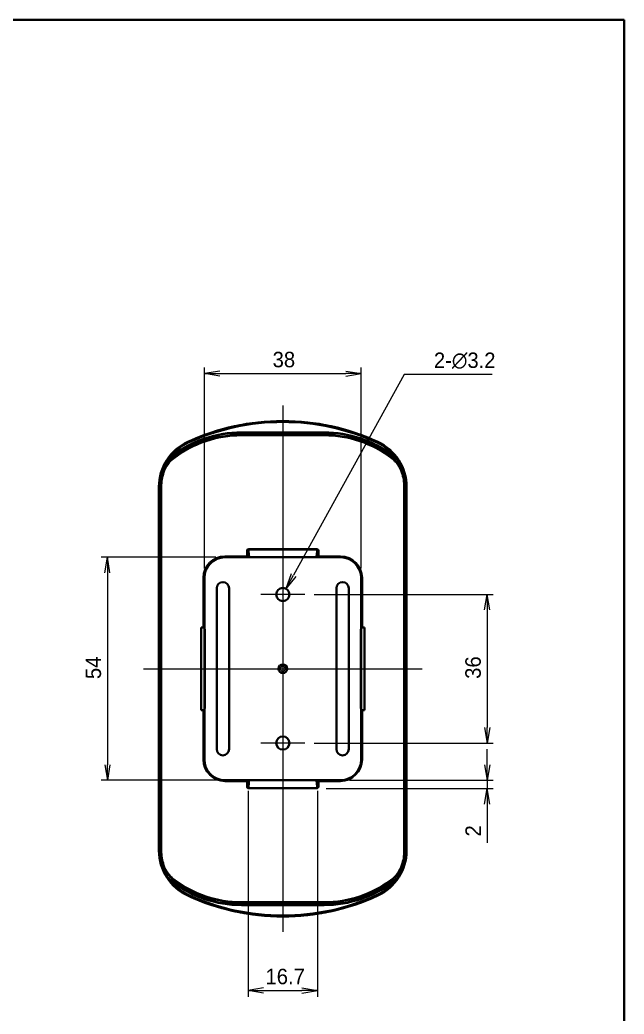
# Model space of a CAD drawing. Header units: millimetres. Extents: x 204 to 2721, y 201 to 622.
# Drawn here: x 1045.4 to 1191.7, y 381.4 to 622.2 of the extents above; entities that cross this region are included whole.
import ezdxf

# ---------------------------------------------------------------- set-up
doc = ezdxf.new("R2010")
doc.units = ezdxf.units.MM
doc.header["$LTSCALE"] = 1.5
doc.layers.get('Defpoints').update_dxf_attribs({"lineweight": 25})
for name, color, linetype, lineweight in [('Border (ISO)', 7, 'Continuous', 35), ('Center Mark (ISO)', 131, 'Continuous', 18), ('Centerline (ISO)', 131, 'Continuous', 18), ('Dimension (ISO)', 7, 'Continuous', 18), ('Visible (ISO)', 7, 'Continuous', 35), ('Visible Narrow (ISO)', 7, 'Continuous', 25)]:
    doc.layers.add(name, color=color, linetype=linetype, lineweight=lineweight)
doc.styles.add('Note Text (TK)', font='MS PGothic.ttf')
doc.dimstyles.new('Default - Method 1b (TK)', dxfattribs={"dimscale": 1.5, "dimtxt": 2.5, "dimasz": 2.5, "dimexe": 1, "dimexo": 1.5, "dimgap": 1, "dimtad": 1, "dimtoh": 1, "dimdsep": 46, "dimtxsty": 'Note Text (TK)', "dimblk": 'OPEN', "dimcen": 0.09, "dimdle": 5, "dimclrd": 100, "dimclre": 100, "dimclrt": 7, "dimadec": 1, "dimazin": 1, "dimtfac": 1, "dimtmove": 0, "dimatfit": 3, "dimldrblk": 'OPEN', "dimfxl": 1, "dimtolj": 1, "dimlwd": -1, "dimlwe": -1, "dimarcsym": 0})

# ---------------------------------------------------------------- blocks, each defined once
blk = doc.blocks.new('図面枠 tk図枠')
at = {"layer": 'Border (ISO)'}
for p, q in [((14.5, 289), (405.5, 289)), ((405.5, 289), (405.5, 8))]:
    blk.add_line(p, q, dxfattribs=at)
blk = doc.blocks.new('_Open')
at = {"color": 0, "linetype": 'ByBlock', "lineweight": -2}
for p, q in [((-1, 0.167), (0, 0)), ((-1, -0.167), (0, 0)), ((0, 0), (-1, 0))]:
    blk.add_line(p, q, dxfattribs=at)
blk = doc.blocks.new('*D32')
at = {"layer": 'Defpoints', "color": 0}
for p in [(1128.05, 536.51), (1090.05, 487.01), (1128.05, 487.01)]:
    blk.add_point(p, dxfattribs=at)
at = {"layer": 'Dimension (ISO)', "color": 100}
for p, q in [((1090.05, 489.26), (1090.05, 538.01)), ((1128.05, 489.26), (1128.05, 538.01)), ((1093.8, 536.51), (1124.3, 536.51))]:
    blk.add_line(p, q, dxfattribs=at)
at = {"layer": 'Dimension (ISO)', "color": 100, "xscale": 3.75, "yscale": 3.75, "zscale": 3.75, "rotation": 180}
blk.add_blockref('_Open', (1090.05, 536.51), dxfattribs=at)
at = {"layer": 'Dimension (ISO)', "color": 100, "xscale": 3.75, "yscale": 3.75, "zscale": 3.75}
blk.add_blockref('_Open', (1128.05, 536.51), dxfattribs=at)
at = {"layer": 'Dimension (ISO)', "color": 7, "insert": (1106.59, 539.89), "char_height": 3.75, "attachment_point": 4, "style": 'Note Text (TK)'}
blk.add_mtext('\\A1;38', dxfattribs=at)
blk = doc.blocks.new('*D33')
at = {"layer": 'Defpoints', "color": 0}
for p in [(1095.05, 492.01), (1066.55, 438.01), (1095.05, 438.01)]:
    blk.add_point(p, dxfattribs=at)
at = {"layer": 'Dimension (ISO)', "color": 100}
for p, q in [((1092.8, 492.01), (1065.05, 492.01)), ((1066.55, 488.26), (1066.55, 441.76)), ((1092.8, 438.01), (1065.05, 438.01))]:
    blk.add_line(p, q, dxfattribs=at)
at = {"layer": 'Dimension (ISO)', "color": 100, "xscale": 3.75, "yscale": 3.75, "zscale": 3.75}
for p, rotation in [((1066.55, 492.01), 90), ((1066.55, 438.01), 270)]:
    blk.add_blockref('_Open', p, dxfattribs=dict(at, rotation=rotation))
at = {"layer": 'Dimension (ISO)', "color": 7, "insert": (1063.17, 462.51), "char_height": 3.75, "attachment_point": 4, "rotation": 90, "style": 'Note Text (TK)'}
blk.add_mtext('\\A1;54', dxfattribs=at)
blk = doc.blocks.new('*D34')
at = {"layer": 'Defpoints', "color": 0}
for p in [(1114.4, 483.01), (1114.4, 447.01), (1158.55, 447.01)]:
    blk.add_point(p, dxfattribs=at)
at = {"layer": 'Dimension (ISO)', "color": 100}
for p, q in [((1116.65, 483.01), (1160.05, 483.01)), ((1158.55, 479.26), (1158.55, 450.76)), ((1116.65, 447.01), (1160.05, 447.01))]:
    blk.add_line(p, q, dxfattribs=at)
at = {"layer": 'Dimension (ISO)', "color": 100, "xscale": 3.75, "yscale": 3.75, "zscale": 3.75}
for p, rotation in [((1158.55, 483.01), 90), ((1158.55, 447.01), 270)]:
    blk.add_blockref('_Open', p, dxfattribs=dict(at, rotation=rotation))
at = {"layer": 'Dimension (ISO)', "color": 7, "insert": (1155.17, 462.57), "char_height": 3.75, "attachment_point": 4, "rotation": 90, "style": 'Note Text (TK)'}
blk.add_mtext('\\A1;36', dxfattribs=at)
blk = doc.blocks.new('*D35')
at = {"layer": 'Defpoints', "color": 0}
for p in [(1109.82, 484.41), (1108.28, 481.61)]:
    blk.add_point(p, dxfattribs=at)
at = {"layer": 'Dimension (ISO)', "color": 100}
for p, q in [((1138.46, 536.26), (1111.64, 487.7)), ((1159.79, 536.26), (1138.46, 536.26)), ((1108.91, 483.01), (1109.18, 483.01)), ((1109.05, 482.88), (1109.05, 483.15))]:
    blk.add_line(p, q, dxfattribs=at)
at = {"layer": 'Dimension (ISO)', "color": 100, "xscale": 3.75, "yscale": 3.75, "zscale": 3.75, "rotation": 241.0865833408133}
blk.add_blockref('_Open', (1109.82, 484.41), dxfattribs=at)
at = {"layer": 'Dimension (ISO)', "color": 7, "insert": (1145.67, 539.63), "char_height": 3.75, "attachment_point": 4, "style": 'Note Text (TK)'}
blk.add_mtext('\\A1;\\fMS PGothic|b0|i0;{\\H3.7310;2-∅3.2}', dxfattribs=at)
blk = doc.blocks.new('*D36')
at = {"layer": 'Defpoints', "color": 0}
for p in [(1100.65, 437.71), (1117.44, 437.71), (1117.44, 387.07)]:
    blk.add_point(p, dxfattribs=at)
at = {"layer": 'Dimension (ISO)', "color": 100}
for p, q in [((1100.65, 435.46), (1100.65, 385.57)), ((1117.44, 435.46), (1117.44, 385.57)), ((1104.4, 387.07), (1113.69, 387.07))]:
    blk.add_line(p, q, dxfattribs=at)
at = {"layer": 'Dimension (ISO)', "color": 100, "xscale": 3.75, "yscale": 3.75, "zscale": 3.75, "rotation": 180}
blk.add_blockref('_Open', (1100.65, 387.07), dxfattribs=at)
at = {"layer": 'Dimension (ISO)', "color": 100, "xscale": 3.75, "yscale": 3.75, "zscale": 3.75}
blk.add_blockref('_Open', (1117.44, 387.07), dxfattribs=at)
at = {"layer": 'Dimension (ISO)', "color": 7, "insert": (1104.86, 390.44), "char_height": 3.75, "attachment_point": 4, "style": 'Note Text (TK)'}
blk.add_mtext('\\A1;16.7', dxfattribs=at)
blk = doc.blocks.new('*D37')
at = {"layer": 'Defpoints', "color": 0}
for p in [(1117.3, 435.99), (1123.05, 438.01), (1158.55, 438.01)]:
    blk.add_point(p, dxfattribs=at)
at = {"layer": 'Dimension (ISO)', "color": 100}
for p, q in [((1158.55, 441.76), (1158.55, 445.51)), ((1119.55, 435.99), (1160.05, 435.99)), ((1125.3, 438.01), (1160.05, 438.01)), ((1158.55, 438.01), (1158.55, 435.99)), ((1158.55, 432.24), (1158.55, 422.88))]:
    blk.add_line(p, q, dxfattribs=at)
at = {"layer": 'Dimension (ISO)', "color": 100, "xscale": 3.75, "yscale": 3.75, "zscale": 3.75}
for p, rotation in [((1158.55, 438.01), 270), ((1158.55, 435.99), 90)]:
    blk.add_blockref('_Open', p, dxfattribs=dict(at, rotation=rotation))
at = {"layer": 'Dimension (ISO)', "color": 7, "insert": (1155.17, 424.38), "char_height": 3.75, "attachment_point": 4, "rotation": 90, "style": 'Note Text (TK)'}
blk.add_mtext('\\A1;2', dxfattribs=at)

msp = doc.modelspace()

# ---------------------------------------------------------------- linework, layer by layer
at = {"layer": 'Center Mark (ISO)', "linetype": 'Continuous'}
for p, q in [((1109.049, 488.364), (1109.049, 477.664)), ((1114.399, 483.014), (1103.699, 483.014)), ((1109.049, 452.364), (1109.049, 441.664)), ((1114.399, 447.014), (1103.699, 447.014))]:
    msp.add_line(p, q, dxfattribs=at)
at = {"layer": 'Centerline (ISO)', "linetype": 'Continuous'}
for p, q in [((1109.049, 528.764), (1109.049, 401.264)), ((1075.299, 465.014), (1142.799, 465.014))]:
    msp.add_line(p, q, dxfattribs=at)
at = {"layer": 'Visible (ISO)'}
for p, q in [((1079.049, 420.963), (1079.049, 509.065)), ((1079.058, 509.065), (1079.058, 420.963)), ((1139.041, 420.963), (1139.041, 509.065)), ((1139.049, 509.065), (1139.049, 420.963)), ((1095.049, 492.014), (1123.049, 492.014)), ((1090.049, 474.632), (1090.049, 487.014)), ((1128.049, 487.014), (1128.049, 474.632)), ((1093.049, 445.514), (1093.049, 484.514)), ((1096.049, 484.514), (1096.049, 445.514)), ((1122.049, 445.514), (1122.049, 484.514)), ((1125.049, 484.514), (1125.049, 445.514)), ((1089.25, 475.014), (1089.762, 475.014)), ((1089.25, 455.014), (1089.25, 475.014)), ((1090.012, 475.014), (1089.762, 475.014)), ((1090.012, 475.014), (1090.049, 475.014)), ((1090.049, 474.632), (1090.169, 474.632)), ((1090.167, 474.514), (1090.049, 474.632)), ((1090.073, 455.419), (1090.073, 474.608)), ((1090.169, 474.514), (1090.167, 474.514)), ((1090.167, 474.014), (1090.167, 474.514)), ((1090.169, 474.632), (1090.169, 455.396)), ((1127.929, 474.632), (1128.049, 474.632)), ((1127.929, 455.396), (1127.929, 474.632)), ((1127.929, 474.514), (1127.931, 474.514)), ((1128.049, 474.632), (1127.931, 474.514)), ((1127.931, 474.514), (1127.931, 474.014)), ((1128.026, 474.608), (1128.026, 455.419)), ((1128.049, 475.014), (1128.087, 475.014)), ((1128.337, 475.014), (1128.087, 475.014)), ((1128.337, 475.014), (1128.849, 475.014)), ((1128.849, 475.014), (1128.849, 455.014)), ((1090.169, 474.014), (1090.073, 474.014)), ((1128.026, 474.014), (1127.929, 474.014)), ((1090.049, 455.396), (1090.167, 455.514)), ((1090.049, 443.014), (1090.049, 455.396)), ((1090.169, 455.396), (1090.049, 455.396)), ((1090.073, 456.014), (1090.169, 456.014)), ((1090.167, 455.514), (1090.167, 456.014)), ((1090.169, 455.514), (1090.167, 455.514)), ((1127.929, 456.014), (1128.026, 456.014)), ((1127.929, 455.514), (1127.931, 455.514)), ((1128.049, 455.396), (1127.929, 455.396)), ((1127.931, 456.014), (1127.931, 455.514)), ((1127.931, 455.514), (1128.049, 455.396)), ((1128.049, 455.396), (1128.049, 443.014)), ((1089.762, 455.014), (1089.25, 455.014)), ((1089.762, 455.014), (1090.012, 455.014)), ((1090.049, 455.014), (1090.012, 455.014)), ((1128.087, 455.014), (1128.049, 455.014)), ((1128.087, 455.014), (1128.337, 455.014)), ((1128.849, 455.014), (1128.337, 455.014)), ((1123.049, 438.014), (1095.049, 438.014))]:
    msp.add_line(p, q, dxfattribs=at)
for centre, radius in [((1109.049, 483.014), 1.6), ((1109.049, 465.014), 1.058), ((1109.049, 447.014), 1.6)]:
    msp.add_circle(centre, radius, dxfattribs=at)
for centre, radius, start, end in [((1109.049, 470.014), 55, 65.25348, 114.74652), ((1109.049, 470.014), 54.991, 96.33269, 114.74652), ((1109.049, 470.014), 54.978, 83.73459, 96.26541), ((1109.049, 470.014), 54.991, 65.25348, 83.66731), ((1091.049, 509.065), 12, 114.74652, 180), ((1091.049, 509.065), 11.991, 114.74652, 180), ((1127.049, 509.065), 11.991, 0, 65.25348), ((1127.049, 509.065), 12, 0, 65.25348), ((1095.049, 487.014), 5, 90, 180), ((1123.049, 487.014), 5, 0, 90), ((1094.549, 484.514), 1.5, 0, 180), ((1123.549, 484.514), 1.5, 0, 180), ((1094.549, 445.514), 1.5, 180, 0), ((1123.549, 445.514), 1.5, 180, 0), ((1095.049, 443.014), 5, 180, 270), ((1123.049, 443.014), 5, 270, 0), ((1091.049, 420.963), 12, 180, 245.25348), ((1091.049, 420.963), 11.991, 180, 245.25348), ((1127.049, 420.963), 11.991, 294.74652, 0), ((1127.049, 420.963), 12, 294.74652, 0), ((1109.049, 460.014), 55, 245.25348, 294.74652), ((1109.049, 460.014), 54.991, 245.25348, 263.66731), ((1109.049, 460.014), 54.991, 276.33269, 294.74652), ((1109.049, 460.014), 54.978, 263.73459, 276.26541)]:
    msp.add_arc(centre, radius, start, end, dxfattribs=at)
for centre, major_axis, start_param, end_param in [((1097.875, 470.014), (-56.011, 0), 4.6198673, 4.6210437), ((1120.224, 470.014), (-56.011, 0), 4.8037342, 4.8049107), ((1097.875, 460.014), (56.011, 0), 4.8037342, 4.8049107), ((1120.224, 460.014), (56.011, 0), 4.6198673, 4.6210437)]:
    msp.add_ellipse(centre, major_axis=major_axis, ratio=0.9798953, start_param=start_param, end_param=end_param, dxfattribs=at)
at = {"layer": 'Visible Narrow (ISO)'}
for p, q in [((1099.026, 522.094), (1099.026, 522.344)), ((1119.072, 522.344), (1099.026, 522.344)), ((1099.026, 522.094), (1119.072, 522.094)), ((1099.026, 521.745), (1099.026, 522.094)), ((1119.072, 521.745), (1099.026, 521.745)), ((1099.026, 521.745), (1099.026, 521.495)), ((1099.026, 521.495), (1119.072, 521.495)), ((1119.072, 522.094), (1119.072, 522.344)), ((1119.072, 521.745), (1119.072, 522.094)), ((1119.072, 521.745), (1119.072, 521.495)), ((1086.03, 519.955), (1086.043, 519.927)), ((1086.043, 519.927), (1086.147, 519.7)), ((1132.056, 519.927), (1131.952, 519.7)), ((1132.069, 519.955), (1132.056, 519.927)), ((1082.222, 516.383), (1082.068, 516.58)), ((1082.29, 516.436), (1082.138, 516.634)), ((1082.502, 516.158), (1082.29, 516.436)), ((1082.654, 515.96), (1082.502, 516.158)), ((1135.597, 516.158), (1135.445, 515.96)), ((1135.597, 516.158), (1135.809, 516.436)), ((1135.809, 516.436), (1135.96, 516.634)), ((1135.877, 516.383), (1136.03, 516.58)), ((1080.01, 512.636), (1079.669, 512.746)), ((1080.01, 512.636), (1080.248, 512.559)), ((1138.089, 512.636), (1137.851, 512.559)), ((1138.429, 512.746), (1138.089, 512.636)), ((1079.058, 509.065), (1079.447, 509.065)), ((1079.447, 509.065), (1079.697, 509.065)), ((1079.447, 509.065), (1079.447, 420.963)), ((1079.697, 420.963), (1079.697, 509.065)), ((1138.652, 509.065), (1138.402, 509.065)), ((1138.402, 509.065), (1138.402, 420.963)), ((1138.652, 420.963), (1138.652, 509.065)), ((1139.041, 509.065), (1138.652, 509.065)), ((1100.799, 493.827), (1100.799, 494.038)), ((1117.3, 494.038), (1100.799, 494.038)), ((1100.799, 493.827), (1117.3, 493.827)), ((1100.904, 492.532), (1100.799, 493.827)), ((1117.3, 493.827), (1117.195, 492.532)), ((1117.3, 494.038), (1117.3, 493.827)), ((1095.049, 492.301), (1095.049, 492.051)), ((1100.312, 492.301), (1095.049, 492.301)), ((1095.049, 492.051), (1100.312, 492.051)), ((1095.049, 492.051), (1095.049, 492.014)), ((1100.312, 493.459), (1100.562, 493.459)), ((1100.312, 493.459), (1100.312, 492.301)), ((1100.312, 492.301), (1100.562, 492.301)), ((1100.312, 492.051), (1100.312, 492.301)), ((1100.312, 492.051), (1100.35, 492.014)), ((1100.562, 492.301), (1100.562, 493.459)), ((1100.562, 493.459), (1100.654, 492.322)), ((1100.652, 492.21), (1100.562, 492.301)), ((1117.445, 492.322), (1117.537, 493.459)), ((1117.537, 492.301), (1117.446, 492.21)), ((1117.537, 493.459), (1117.787, 493.459)), ((1117.537, 493.459), (1117.537, 492.301)), ((1117.537, 492.301), (1117.787, 492.301)), ((1117.749, 492.014), (1117.787, 492.051)), ((1117.787, 492.301), (1117.787, 493.459)), ((1117.787, 492.301), (1117.787, 492.051)), ((1123.049, 492.301), (1117.787, 492.301)), ((1117.787, 492.051), (1123.049, 492.051)), ((1123.049, 492.301), (1123.049, 492.051)), ((1123.049, 492.051), (1123.049, 492.014)), ((1089.762, 487.014), (1090.012, 487.014)), ((1089.762, 487.014), (1089.762, 475.014)), ((1090.012, 475.014), (1090.012, 487.014)), ((1090.012, 487.014), (1090.049, 487.014)), ((1128.087, 487.014), (1128.049, 487.014)), ((1128.337, 487.014), (1128.087, 487.014)), ((1128.087, 487.014), (1128.087, 475.014)), ((1128.337, 475.014), (1128.337, 487.014)), ((1090.1, 474.014), (1090.1, 474.582)), ((1127.999, 474.014), (1127.999, 474.582)), ((1090.073, 473.814), (1090.169, 473.814)), ((1127.929, 473.814), (1128.026, 473.814)), ((1090.169, 456.214), (1090.073, 456.214)), ((1090.1, 455.446), (1090.1, 456.014)), ((1128.026, 456.214), (1127.929, 456.214)), ((1127.999, 455.446), (1127.999, 456.014)), ((1089.762, 455.014), (1089.762, 443.014)), ((1090.012, 443.014), (1090.012, 455.014)), ((1128.087, 455.014), (1128.087, 443.014)), ((1128.337, 443.014), (1128.337, 455.014)), ((1089.762, 443.014), (1090.012, 443.014)), ((1090.012, 443.014), (1090.049, 443.014)), ((1128.087, 443.014), (1128.049, 443.014)), ((1128.337, 443.014), (1128.087, 443.014)), ((1095.049, 437.976), (1095.049, 438.014)), ((1095.049, 437.727), (1095.049, 437.976)), ((1100.312, 437.976), (1095.049, 437.976)), ((1095.049, 437.727), (1100.312, 437.727)), ((1100.35, 438.014), (1100.312, 437.976)), ((1100.312, 437.727), (1100.312, 437.976)), ((1100.562, 437.727), (1100.312, 437.727)), ((1100.312, 437.727), (1100.312, 436.568)), ((1100.562, 436.568), (1100.312, 436.568)), ((1100.562, 437.727), (1100.652, 437.817)), ((1100.562, 436.568), (1100.562, 437.727)), ((1100.654, 437.706), (1100.562, 436.568)), ((1100.799, 436.2), (1100.904, 437.496)), ((1100.799, 435.99), (1100.799, 436.2)), ((1117.3, 436.2), (1100.799, 436.2)), ((1100.799, 435.99), (1117.3, 435.99)), ((1117.195, 437.496), (1117.3, 436.2)), ((1117.3, 436.2), (1117.3, 435.99)), ((1117.537, 436.568), (1117.445, 437.706)), ((1117.446, 437.817), (1117.537, 437.727)), ((1117.787, 437.727), (1117.537, 437.727)), ((1117.537, 437.727), (1117.537, 436.568)), ((1117.787, 436.568), (1117.537, 436.568)), ((1117.787, 437.976), (1117.749, 438.014)), ((1117.787, 437.976), (1117.787, 437.727)), ((1123.049, 437.976), (1117.787, 437.976)), ((1117.787, 437.727), (1123.049, 437.727)), ((1117.787, 436.568), (1117.787, 437.727)), ((1123.049, 437.976), (1123.049, 438.014)), ((1123.049, 437.727), (1123.049, 437.976)), ((1079.058, 420.963), (1079.447, 420.963)), ((1079.447, 420.963), (1079.697, 420.963)), ((1138.652, 420.963), (1138.402, 420.963)), ((1139.041, 420.963), (1138.652, 420.963)), ((1080.01, 417.391), (1079.669, 417.281)), ((1080.01, 417.391), (1080.248, 417.468)), ((1138.089, 417.391), (1137.851, 417.468)), ((1138.089, 417.391), (1138.429, 417.281)), ((1082.222, 413.644), (1082.068, 413.447)), ((1082.29, 413.592), (1082.138, 413.393)), ((1082.502, 413.869), (1082.29, 413.592)), ((1082.502, 413.869), (1082.654, 414.068)), ((1135.597, 413.869), (1135.445, 414.068)), ((1135.597, 413.869), (1135.809, 413.592)), ((1135.809, 413.592), (1135.96, 413.393)), ((1135.877, 413.644), (1136.03, 413.447)), ((1086.03, 410.072), (1086.043, 410.1)), ((1086.043, 410.1), (1086.147, 410.327)), ((1132.056, 410.1), (1131.952, 410.327)), ((1132.069, 410.072), (1132.056, 410.1)), ((1099.026, 408.283), (1099.026, 408.533)), ((1119.072, 408.533), (1099.026, 408.533)), ((1099.026, 408.283), (1119.072, 408.283)), ((1099.026, 408.283), (1099.026, 407.933)), ((1099.026, 407.933), (1099.026, 407.683)), ((1119.072, 407.933), (1099.026, 407.933)), ((1099.026, 407.683), (1119.072, 407.683)), ((1119.072, 408.283), (1119.072, 408.533)), ((1119.072, 408.283), (1119.072, 407.933)), ((1119.072, 407.933), (1119.072, 407.683))]:
    msp.add_line(p, q, dxfattribs=at)
msp.add_circle((1109.049, 465.014), 0.6, dxfattribs=at)
for centre, radius, start, end in [((1109.049, 470.014), 54.961, 65.25348, 114.74652), ((1109.049, 470.014), 54.711, 65.25348, 114.74652), ((1099.026, 494.514), 27.83, 90, 127.36004), ((1099.026, 494.514), 27.58, 90, 127.36004), ((1099.026, 494.514), 27.231, 90, 127.36004), ((1099.026, 494.514), 26.981, 90, 127.36004), ((1119.072, 494.514), 27.83, 52.63996, 90), ((1119.072, 494.514), 27.58, 52.63996, 90), ((1119.072, 494.514), 27.231, 52.63996, 90), ((1119.072, 494.514), 26.981, 52.63996, 90), ((1091.049, 509.065), 11.961, 114.74652, 162.07428), ((1091.049, 509.065), 11.711, 114.74652, 140.07739), ((1127.049, 509.065), 11.711, 39.92261, 65.25348), ((1127.049, 509.065), 11.961, 17.92572, 65.25348), ((1086.89, 510.411), 7.231, 127.36004, 162.07428), ((1086.89, 510.411), 6.981, 127.36004, 162.07428), ((1086.89, 510.411), 7.83, 127.36004, 128.00721), ((1086.89, 510.411), 7.58, 127.36004, 128.00721), ((1131.209, 510.411), 6.981, 17.92572, 52.63996), ((1131.209, 510.411), 7.231, 17.92572, 52.63996), ((1131.209, 510.411), 7.58, 51.99279, 52.63996), ((1131.209, 510.411), 7.83, 51.99279, 52.63996), ((1091.049, 509.065), 11.603, 162.07428, 180), ((1091.049, 509.065), 11.353, 162.07428, 180), ((1127.049, 509.065), 11.353, 0, 17.92572), ((1127.049, 509.065), 11.603, 0, 17.92572), ((1095.049, 487.014), 5.287, 90, 180), ((1095.049, 487.014), 5.038, 90, 180), ((1123.049, 487.014), 5.287, 0, 90), ((1123.049, 487.014), 5.038, 0, 90), ((1095.049, 443.014), 5.287, 180, 270), ((1095.049, 443.014), 5.038, 180, 270), ((1123.049, 443.014), 5.038, 270, 0), ((1123.049, 443.014), 5.287, 270, 0), ((1091.049, 420.963), 11.603, 180, 197.92572), ((1091.049, 420.963), 11.353, 180, 197.92572), ((1127.049, 420.963), 11.353, 342.07428, 0), ((1127.049, 420.963), 11.603, 342.07428, 0), ((1091.049, 420.963), 11.961, 197.92572, 245.25348), ((1086.89, 419.617), 7.231, 197.92572, 232.63996), ((1086.89, 419.617), 6.981, 197.92572, 232.63996), ((1127.049, 420.963), 11.961, 294.74652, 342.07428), ((1131.209, 419.617), 6.981, 307.36004, 342.07428), ((1131.209, 419.617), 7.231, 307.36004, 342.07428), ((1086.89, 419.617), 7.83, 231.99279, 232.63996), ((1091.049, 420.963), 11.711, 219.92261, 245.25348), ((1099.026, 435.514), 27.83, 232.63996, 270), ((1086.89, 419.617), 7.58, 231.99279, 232.63996), ((1099.026, 435.514), 27.58, 232.63996, 270), ((1099.026, 435.514), 27.231, 232.63996, 270), ((1099.026, 435.514), 26.981, 232.63996, 270), ((1119.072, 435.514), 26.981, 270, 307.36004), ((1119.072, 435.514), 27.231, 270, 307.36004), ((1119.072, 435.514), 27.58, 270, 307.36004), ((1119.072, 435.514), 27.83, 270, 307.36004), ((1127.049, 420.963), 11.711, 294.74652, 320.07739), ((1131.209, 419.617), 7.58, 307.36004, 308.00721), ((1131.209, 419.617), 7.83, 307.36004, 308.00721), ((1109.049, 460.014), 54.961, 245.25348, 294.74652), ((1109.049, 460.014), 54.711, 245.25348, 294.74652)]:
    msp.add_arc(centre, radius, start, end, dxfattribs=at)
for centre, major_axis, ratio, start_param, end_param in [((1100.813, 493.443), (-0.048, 0.594), 0.839483, 6.2150978, 7.7575176), ((1100.813, 493.443), (-0.031, 0.384), 0.6481152, 6.2150978, 7.7575176), ((1117.286, 493.443), (0.048, 0.594), 0.839483, 4.808853, 6.3512728), ((1117.286, 493.443), (0.031, 0.384), 0.6481152, 4.808853, 6.3512728), ((1100.312, 492.301), (0.177, 0.177), 0.9972647, 3.9283603, 5.4964176), ((1100.403, 492.21), (0.177, 0.177), 0.9972647, 4.5890967, 5.4964176), ((1100.653, 492.271), (0, -0.0604), 0.052336, 6.2308971, 8.8524364), ((1100.904, 492.322), (-0.249, -0.02), 0.839483, 4.6443015, 6.1867212), ((1117.195, 492.322), (0.249, -0.02), 0.839483, 0.0964641, 1.6388838), ((1117.446, 492.271), (0, -0.0604), 0.052336, 3.7139342, 6.3354736), ((1117.696, 492.21), (0.177, -0.177), 0.9972647, 3.9283603, 4.8356813), ((1117.787, 492.301), (0.177, -0.177), 0.9972647, 3.9283603, 5.4964176), ((1100.312, 437.727), (-0.177, 0.177), 0.9972647, 3.9283603, 5.4964176), ((1100.813, 436.585), (-0.048, -0.594), 0.839483, 4.808853, 6.3512728), ((1100.403, 437.817), (-0.177, 0.177), 0.9972647, 3.9283603, 4.8356813), ((1100.813, 436.585), (-0.031, -0.384), 0.6481152, 4.808853, 6.3512728), ((1100.653, 437.757), (0, 0.0604), 0.052336, 3.7139342, 6.3354736), ((1100.904, 437.706), (-0.249, 0.02), 0.839483, 0.0964641, 1.6388838), ((1117.195, 437.706), (0.249, 0.02), 0.839483, 4.6443015, 6.1867212), ((1117.286, 436.585), (0.031, -0.384), 0.6481152, 6.2150978, 7.7575176), ((1117.286, 436.585), (0.048, -0.594), 0.839483, 6.2150978, 7.7575176), ((1117.446, 437.757), (0, 0.0604), 0.052336, 6.2308971, 8.8524364), ((1117.696, 437.817), (-0.177, -0.177), 0.9972647, 4.5890967, 5.4964176), ((1117.787, 437.727), (-0.177, -0.177), 0.9972647, 3.9283603, 5.4964176)]:
    msp.add_ellipse(centre, major_axis=major_axis, ratio=ratio, start_param=start_param, end_param=end_param, dxfattribs=at)
for points, knots in [([(1082.068, 516.58), (1081.793, 516.315), (1081.533, 516.031), (1081.051, 515.435), (1080.829, 515.124), (1080.628, 514.802), (1080.427, 514.481), (1080.246, 514.146), (1079.925, 513.458), (1079.786, 513.105), (1079.669, 512.746)], [0, 0, 0, 0, 0.11674482, 0.11674482, 0.23348963, 0.23348963, 0.23348963, 0.35023445, 0.35023445, 0.46697927, 0.46697927, 0.46697927, 0.46697927]), ([(1079.669, 512.746), (1079.785, 513.1), (1079.927, 513.448), (1080.263, 514.119), (1080.455, 514.442), (1080.67, 514.749), (1080.885, 515.056), (1081.124, 515.348), (1081.644, 515.896), (1081.925, 516.151), (1082.222, 516.383)], [-0.46697927, -0.46697927, -0.46697927, -0.46697927, -0.35023445, -0.35023445, -0.23348963, -0.23348963, -0.23348963, -0.11674482, -0.11674482, 0, 0, 0, 0]), ([(1135.877, 516.383), (1136.452, 515.934), (1136.968, 515.395), (1137.837, 514.177), (1138.191, 513.476), (1138.429, 512.746)], [-0.46513102, -0.46513102, -0.46513102, -0.46513102, -0.2387136, -0.2387136, 0.00184825, 0.00184825, 0.00184825, 0.00184825]), ([(1138.429, 512.746), (1138.189, 513.485), (1137.853, 514.201), (1137.04, 515.481), (1136.565, 516.065), (1136.03, 516.58)], [-0.00184825, -0.00184825, -0.00184825, -0.00184825, 0.2387136, 0.2387136, 0.46513102, 0.46513102, 0.46513102, 0.46513102]), ([(1101.261, 492.018), (1101.21, 492.035), (1101.163, 492.059), (1101.122, 492.09), (1100.988, 492.192), (1100.923, 492.366), (1100.908, 492.484), (1100.906, 492.501), (1100.905, 492.516), (1100.904, 492.532)], [0.28191674, 0.28191674, 0.28191674, 0.28191674, 0.43453319, 0.43453319, 0.43453319, 0.92860302, 0.92860302, 0.92860302, 1, 1, 1, 1]), ([(1117.195, 492.532), (1117.187, 492.436), (1117.162, 492.296), (1117.065, 492.177), (1117.005, 492.104), (1116.926, 492.05), (1116.835, 492.016)], [0, 0, 0, 0, 0.44532576, 0.44532576, 0.44532576, 0.71884921, 0.71884921, 0.71884921, 0.71884921]), ([(1100.904, 437.496), (1100.912, 437.591), (1100.937, 437.732), (1101.034, 437.851), (1101.094, 437.924), (1101.173, 437.978), (1101.264, 438.011)], [0, 0, 0, 0, 0.44532576, 0.44532576, 0.44532576, 0.71884921, 0.71884921, 0.71884921, 0.71884921]), ([(1116.837, 438.01), (1116.889, 437.992), (1116.936, 437.969), (1116.977, 437.937), (1117.111, 437.835), (1117.176, 437.661), (1117.19, 437.544), (1117.192, 437.527), (1117.194, 437.511), (1117.195, 437.496)], [0.28191674, 0.28191674, 0.28191674, 0.28191674, 0.43453319, 0.43453319, 0.43453319, 0.92860302, 0.92860302, 0.92860302, 1, 1, 1, 1]), ([(1082.222, 413.644), (1081.647, 414.094), (1081.131, 414.633), (1080.261, 415.85), (1079.908, 416.552), (1079.669, 417.281)], [-0.46513102, -0.46513102, -0.46513102, -0.46513102, -0.2387136, -0.2387136, 0.00184825, 0.00184825, 0.00184825, 0.00184825]), ([(1079.669, 417.281), (1079.909, 416.543), (1080.246, 415.826), (1081.058, 414.546), (1081.534, 413.963), (1082.068, 413.447)], [-0.00184825, -0.00184825, -0.00184825, -0.00184825, 0.2387136, 0.2387136, 0.46513102, 0.46513102, 0.46513102, 0.46513102]), ([(1138.429, 417.281), (1138.314, 416.927), (1138.171, 416.58), (1137.836, 415.909), (1137.643, 415.585), (1137.429, 415.279), (1137.214, 414.972), (1136.975, 414.679), (1136.455, 414.131), (1136.173, 413.876), (1135.877, 413.644)], [-0.46697927, -0.46697927, -0.46697927, -0.46697927, -0.35023445, -0.35023445, -0.23348963, -0.23348963, -0.23348963, -0.11674482, -0.11674482, 0, 0, 0, 0]), ([(1136.03, 413.447), (1136.306, 413.713), (1136.566, 413.997), (1137.048, 414.592), (1137.27, 414.904), (1137.471, 415.225), (1137.672, 415.547), (1137.853, 415.881), (1138.174, 416.569), (1138.313, 416.923), (1138.429, 417.281)], [0, 0, 0, 0, 0.11674482, 0.11674482, 0.23348963, 0.23348963, 0.23348963, 0.35023445, 0.35023445, 0.46697927, 0.46697927, 0.46697927, 0.46697927])]:
    msp.add_open_spline(points, degree=3, knots=knots, dxfattribs=at)

# ---------------------------------------------------------------- block references
at = {"xscale": 1.5, "yscale": 1.5, "zscale": 1.5}
msp.add_blockref('図面枠 tk図枠', (583.498, 188.698), dxfattribs=at)

# ---------------------------------------------------------------- dimensions: what is measured, and where the dimension line sits
at = {"layer": 'Dimension (ISO)', "color": 100}
for base, p1, p2, angle, override, picture, middle in [((1128.049, 536.514), (1090.049, 487.014), (1128.049, 487.014), 180, {"dimgap": 1, "dimtoh": 0, "dimdec": 1, "dimtol": 0, "dimlim": 0, "dimtp": 0, "dimtm": 0, "dimtdec": 1, "dimtofl": 0, "dimatfit": 1}, '*D32', (1109.049, 536.514)), ((1066.549, 438.014), (1095.049, 492.014), (1095.049, 438.014), 90, {"dimgap": 1, "dimtoh": 0, "dimdec": 1, "dimtol": 0, "dimlim": 0, "dimtp": 0, "dimtm": 0, "dimtdec": 1, "dimtofl": 0, "dimatfit": 1}, '*D33', (1066.549, 465.014)), ((1158.549, 447.014), (1114.399, 483.014), (1114.399, 447.014), 90, {"dimgap": 1, "dimtoh": 0, "dimdec": 1, "dimtol": 0, "dimlim": 0, "dimtp": 0, "dimtm": 0, "dimtdec": 1, "dimtofl": 0, "dimatfit": 1}, '*D34', (1158.549, 465.014)), ((1158.549, 438.014), (1117.3, 435.99), (1123.049, 438.014), 90, {"dimgap": 1, "dimtoh": 0, "dimdec": 1, "dimtol": 0, "dimlim": 0, "dimtp": 0, "dimtm": 0, "dimtdec": 1, "dimtofl": 1, "dimatfit": 1}, '*D37', (1158.549, 425.469)), ((1117.445, 387.066), (1100.654, 437.706), (1117.445, 437.706), 180, {"dimgap": 1, "dimtoh": 0, "dimdec": 1, "dimlfac": 0.994621, "dimtol": 0, "dimlim": 0, "dimtp": 0, "dimtm": 0, "dimtdec": 1, "dimtofl": 0, "dimatfit": 1}, '*D36', (1109.049, 387.066))]:
    dim = msp.add_linear_dim(base=base, p1=p1, p2=p2, angle=angle, dimstyle='Default - Method 1b (TK)', override=override, dxfattribs=at)
    dim.commit()
    dim.dimension.update_dxf_attribs({"geometry": picture, "text_midpoint": middle, "dimtype": 160})
dim = msp.add_diameter_dim_2p(p1=(1108.276, 481.613), p2=(1109.823, 484.414), text='\\fMS PGothic|b0|i0;{\\H3.7310;2-<>}', dimstyle='Default - Method 1b (TK)', override={"dimgap": 1, "dimtih": 1, "dimdec": 1, "dimlfac": 1, "dimtol": 0, "dimlim": 0, "dimtp": 0, "dimtm": 0, "dimtdec": 1, "dimtofl": 0}, dxfattribs=at)
dim.commit()
dim.dimension.update_dxf_attribs({"geometry": '*D35', "text_midpoint": (1152.731, 536.261), "dimtype": 163})

doc.saveas('drawing.dxf')
